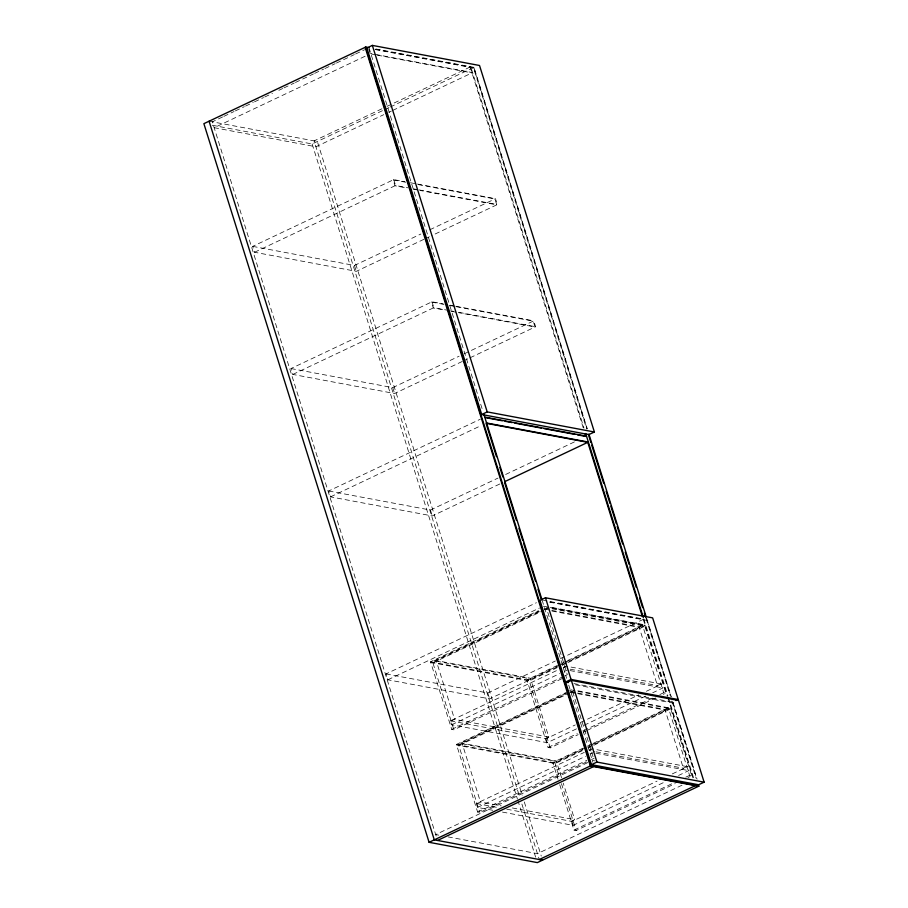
<?xml version="1.0" encoding="UTF-8"?>
<svg xmlns="http://www.w3.org/2000/svg" width="908" height="908" viewBox="0 0 908 908"><rect width="100%" height="100%" fill="white"/><g stroke="black" fill="none" stroke-linecap="round" stroke-linejoin="round"><path stroke-width="0.68" stroke-dasharray="4.54 3.41" d="M222.562 116.973L212.324 121.82L437.111 839.094M223.845 116.372L234.071 111.525M235.354 110.912L244.309 106.679M245.591 106.077L253.264 102.434M254.546 101.832L263.502 97.599M264.773 96.986L272.445 93.354M278.847 90.323L282.683 88.507M283.966 87.906L294.203 83.059M295.475 82.458L313.385 73.979M314.667 73.366L323.623 69.133M324.905 68.531L335.131 63.685M336.414 63.072L354.324 54.593M355.607 53.992L364.551 49.758M365.118 56.239L214.174 127.699L315.939 146.767L383.732 114.68M381.893 108.801L314.089 140.888L519.785 797.269M387.012 106.372L470.741 66.738L583.98 428.088M212.2 125.236L312.136 143.963L383.857 110.016M385.14 109.403L388.976 107.587M390.258 106.985L473.987 67.351L587.226 428.701M375.208 49.565L474.044 68.089L476.235 67.044M388.851 112.252L391.405 111.048M392.687 110.436L472.58 72.617L370.816 53.538M423.968 239.292L356.299 271.333L254.535 252.254L252.685 246.374L393.731 179.614L404.877 181.702M254.535 252.254L395.57 185.493L408.112 187.843M252.685 246.374L354.449 265.454L420.858 234.026M429.79 229.792L495.496 198.693L497.334 204.572L431.629 235.671M425.25 238.691L430.358 236.273M462.263 361.463L394.583 393.505L292.819 374.425L290.98 368.546L432.015 301.785L443.161 303.874M292.819 374.425L433.854 307.664L449.188 310.536M290.98 368.546L392.744 387.625L459.142 356.186M464.249 353.768L533.779 320.853L535.618 326.732L469.924 357.843M463.534 360.862L468.641 358.444M499.843 483.964L432.287 515.948L330.523 496.869L328.685 490.99L480.343 419.19M330.523 496.869L480.911 425.67M328.685 490.99L430.449 510.058L497.993 478.085M505.642 474.464L575.74 441.288M557.16 666.892L489.616 698.865L387.852 679.797L386.002 673.918L536.401 602.719M387.852 679.797L539.511 607.997M561.87 678.696L453.886 729.805L451.719 729.408L430.528 661.784L538.512 610.664M538.716 611.322L430.733 662.443L529.25 680.909L557.206 667.675M539.409 611.674L432.696 662.193L453.886 729.805M544.494 609.268L548.307 607.463L644.657 625.533L665.848 693.145L663.305 694.348M432.9 662.851L543.427 610.528M544.698 609.926L548.511 608.122L644.862 626.18L567.364 662.863M386.002 673.918L487.778 692.986L555.321 661.013M560.418 658.595L643.84 619.108L543.472 600.29M549.703 602.197L647.143 620.459L649.334 619.415M557.376 665.416L526.878 679.842L548.069 747.466L550.237 747.874L578.192 734.64M562.449 663.01L566.263 661.206M567.534 660.604L642.489 625.124L663.68 692.736L665.848 693.145M527.083 680.501L557.58 666.063M558.851 665.462L563.925 663.056M565.196 662.454L642.694 625.771M562.075 664.622L645.679 624.988L550.884 607.225M562.279 665.269L566.093 663.464M576.478 728.863L547.263 742.699L451.628 724.777L450.402 720.85L558.386 669.741M563.471 667.335L566.002 666.131L661.637 684.053L662.863 687.969L652.704 692.781M451.117 720.986L454.59 719.352L548.773 737.001L530.351 678.208L436.169 660.547L454.59 719.352M563.255 667.902L565.571 666.812M451.628 724.777L559.612 673.657M564.697 671.25L567.239 670.047M451.719 729.408L563.516 676.483M564.787 675.881L567.33 674.678L546.344 607.713M586.5 761.937L479.787 812.456L477.619 812.047L456.429 744.435L568.226 691.51M569.498 690.909L572.04 689.705M565.888 693.36L456.633 745.082L555.151 763.549L583.106 750.314M569.123 692.52L458.597 744.832L479.787 812.456M570.394 691.919L574.197 690.114L670.558 708.172L691.737 775.784L687.935 777.589M458.801 745.491L569.327 693.167M570.599 692.566L574.401 690.761L670.762 708.819L588.18 747.908M545.311 738.647L548.773 737.001M570.19 669.207L657.449 685.563L660.91 683.917M450.402 720.85L546.026 738.783L575.252 724.947M580.337 722.541L638.767 694.881M646.394 691.272L661.637 684.053M584.105 725.265L646.348 695.789M548.069 747.466L577.295 733.63M583.64 730.622L652.25 698.15M659.866 694.541L663.68 692.736M583.265 732.234L585.808 731.031M587.079 730.429L655.678 697.957M575.604 684.836L673.044 703.098L675.234 702.066M583.276 748.056L552.779 762.493L558.023 779.212M588.35 745.65L592.164 743.845M593.435 743.243L668.39 707.763L689.581 775.387L691.737 775.784M552.983 763.14L583.481 748.714M591.097 745.105L668.594 708.422M456.429 744.435L554.947 762.902L582.891 749.668M587.975 747.261L670.558 708.172M492.772 810.276L477.529 807.416L476.303 803.501L584.287 752.38M589.36 749.974L591.903 748.771L687.538 766.692L688.763 770.62L678.605 775.432M477.018 803.637L480.491 801.991L501.261 805.884M591.471 749.452L589.156 750.553L594.695 751.586M477.529 807.416L585.512 756.296M590.597 753.89L593.128 752.687M477.619 812.047L586.874 760.325M591.585 759.531L594.116 758.328M587.919 762.516L435.692 834.577L439.869 835.36M571.211 821.286L574.673 819.652L563.232 783.139M596.079 751.847L683.349 768.202L686.811 766.568M506.789 809.21L571.927 821.422L657.052 781.13M672.295 773.911L687.538 766.692M502.476 812.092L573.164 825.338L664.622 782.049M559.771 784.784L573.97 830.105L673.066 783.195M685.767 777.191L689.581 775.387M573.97 830.105L576.137 830.514L675.223 783.604M682.01 785.216L537.457 853.645L448.234 836.926M375.946 48.975L473.987 67.351M375.367 49.248L473.409 67.623L586.647 428.973M371.633 54.083L375.81 54.866M377.206 55.127L472.001 72.89M209.078 121.207L317.335 141.5L522.191 795.181M410.461 182.746L416.034 183.791M417.43 184.052L495.496 198.693M405.694 182.236L393.153 179.886L394.991 185.765L407.533 188.115M418.248 184.585L494.917 198.966L496.755 204.845L420.086 190.464M413.696 188.887L417.873 189.67M419.269 189.931L497.334 204.572M413.117 189.159L418.69 190.203M450.13 305.179L454.318 305.962M455.714 306.223L533.779 320.853M443.978 304.407L431.436 302.058L433.275 307.937L445.828 310.286M449.562 305.451L455.135 306.495M456.531 306.756L533.2 321.126L535.039 327.005L458.37 312.636M450.584 310.797L453.376 311.319M458.949 312.363L535.618 326.732M451.401 311.331L456.974 312.375M549.862 601.879L643.261 619.381M543.336 606.192L548.92 607.236M550.305 607.497L645.1 625.26M544.834 609.109L550.373 610.142M551.758 610.403L639.016 626.758L657.449 685.563M551.962 611.061L639.221 627.417M570.008 670.569L662.863 687.969M573.901 683.599L672.737 702.122L671.477 698.104M436.373 661.206L530.556 678.855M430.528 661.784L529.046 680.251L550.237 747.874M570.735 691.748L576.274 692.793M577.658 693.054L664.917 709.409L683.349 768.202M570.939 692.407L576.478 693.44M577.863 693.701L665.121 710.056M595.909 753.209L688.763 770.62M592.334 760.416L595.126 760.938M462.263 743.845L556.456 761.506M512.35 807.961L574.673 819.652M476.303 803.501L498.469 807.655M646.598 618.166L671.205 696.663M672.896 702.077L697.072 779.223M474.044 68.089L587.204 429.189M647.143 620.459L671.057 696.765M673.044 703.098L696.538 778.077M646.019 618.439L670.195 695.585M671.897 700.999L696.073 778.133M643.772 618.915L667.947 696.05M668.379 697.412L693.825 778.61M470.162 67.01L583.401 428.36M643.205 619.188L667.369 696.322M667.8 697.685L693.247 778.882M572.664 691.692L593.23 757.317M368.977 47.659L483.056 411.721M542.076 600.029L566.615 678.333M568.737 685.097L592.901 762.243M368.761 49.111L370.237 53.822M393.731 179.614L395.57 185.493M432.015 301.785L433.854 307.664M561.541 777.725L556.252 760.847L462.059 743.198L480.491 801.991M554.947 762.902L559.351 776.942M561.45 783.638L576.137 830.514M546.026 738.783L547.263 742.699M571.927 821.422L573.164 825.338M524.313 801.946L541.27 856.074M354.449 265.454L356.299 271.333M392.744 387.625L394.583 393.505M430.449 510.058L432.287 515.948M487.778 692.986L489.616 698.865M521.907 804.045L539.295 859.524M312.136 143.963L517.412 798.995M517.832 800.345L535.652 857.186"/><path stroke-width="1.36" d="M368.977 47.659L365.72 47.057L203.88 123.67L429.087 842.306L537.343 862.6L699.194 785.987L590.926 765.694L429.087 842.306M372.348 45.4L366.866 47.999L481.717 414.502L588.895 434.591L594.388 431.992L479.526 65.49L372.348 45.4L487.21 411.903L594.388 431.992M481.717 414.502L487.21 411.903M504.939 481.558L588.361 442.06L486.586 422.992L486.018 423.264L587.782 442.332M676.029 700.567L678.219 699.523L652.636 617.86L545.458 597.77L539.965 600.37L565.559 682.033L568.34 682.555M565.559 682.033L571.041 679.434L678.219 699.523M571.359 680.41L565.866 683.009L591.449 764.672L698.627 784.762L704.12 782.163L678.537 700.499L571.359 680.41L596.942 762.073L704.12 782.163M591.449 764.672L596.942 762.073M437.531 840.456L594.184 766.295M539.295 859.524L695.948 785.375M367.309 47.738L365.141 47.33L590.348 765.966L698.615 786.26M484.747 417.113L586.511 436.18M485.564 417.646L502.294 420.779M505.086 421.301L512.055 422.606M514.836 423.128L541.327 428.099M544.119 428.621L574.787 434.364M577.567 434.887L584.536 436.192M542.541 860.137L434.285 839.843L209.078 121.207M588.917 434.115L646.178 616.816M588.77 435.738L590.892 442.502M591.732 445.215L603.616 483.101M606.158 491.228L609.972 503.407M610.823 506.108L616.339 523.7M617.179 526.413L622.695 544.005M625.237 552.121L629.062 564.311M629.902 567.012L636.27 587.317M639.663 598.145L642.626 607.611M644.328 613.025L645.599 617.088M585.671 433.502L643.352 617.553M585.092 433.774L585.944 436.476M587.635 441.89L642.353 616.475M545.458 597.77L571.041 679.434M483.907 414.423L542.008 599.836M486.302 424.172L496.483 456.656M499.865 467.484L502.839 476.95M504.53 482.364L516.414 520.261M518.956 528.377L522.77 540.566M523.621 543.268L535.493 581.165M538.035 589.281L541.009 598.758M365.72 47.057L590.926 765.694"/></g></svg>
